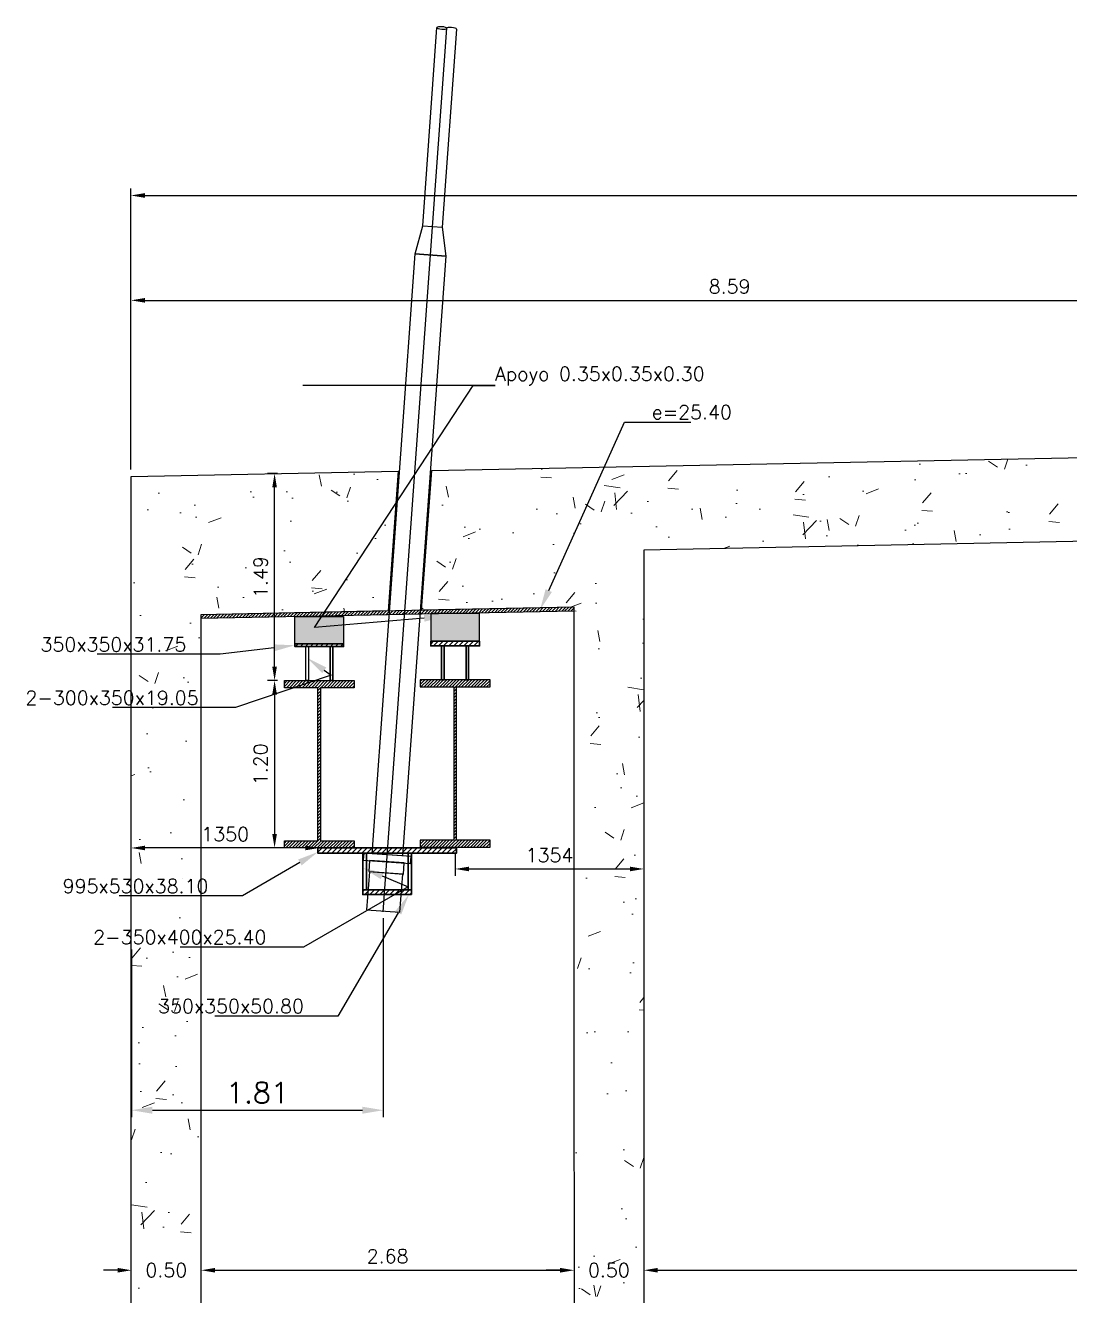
# Model space of a CAD drawing. Header units: metres. Extents: x 1080594 to 1081411, y 976871 to 977162.
# Drawn here: x 1080662.94 to 1080670.43, y 977121.25 to 977130.36 of the extents above; entities that cross this region are included whole.
import ezdxf
from ezdxf import colors
from ezdxf.entities.mleader import LeaderData, LeaderLine
from ezdxf.math import Vec2, Vec3

# ---------------------------------------------------------------- set-up
doc = ezdxf.new("R2010")
doc.units = ezdxf.units.M
doc.header["$LTSCALE"] = 25.4
doc.linetypes.add('DASHDOT', pattern=[1, 0.5, -0.25, 0, -0.25])
for name, color, linetype, lineweight in [('ANCLAJE', 150, 'Continuous', 25), ('COTA', 1, 'Continuous', 30), ('COTACIM', 20, 'Continuous', 5), ('PLATINA', 54, 'Continuous', 30), ('SOLIDOREFCONT', 254, 'Continuous', 5)]:
    doc.layers.add(name, color=color, linetype=linetype, lineweight=lineweight)
for name, color, linetype in [('CONTRAPESO', 3, 'Continuous'), ('DIMCONTRAPESO', 1, 'Continuous'), ('EJECABLES', 203, 'DASHDOT'), ('NEOPRENO', 24, 'Continuous'), ('PERFIL MET', 37, 'Continuous')]:
    doc.layers.add(name, color=color, linetype=linetype)
doc.styles.add('romans', font='romans.shx')
doc.dimstyles.new('Copy  50mm', dxfattribs={"dimtxt": 0.1, "dimasz": 0.1, "dimexe": 0.05, "dimexo": 0.05, "dimgap": 0.05, "dimtad": 1, "dimdec": 0, "dimlfac": 1000, "dimzin": 0, "dimdsep": 46, "dimtxsty": 'romans', "dimcen": 0.002, "dimclrd": 1, "dimclre": 1, "dimclrt": 3, "dimazin": 0, "dimtfac": 1, "dimtdec": 0, "dimtix": 1, "dimtofl": 0, "dimtmove": 1, "dimatfit": 3, "dimfxl": 1, "dimtolj": 1, "dimtzin": 0, "dimarcsym": 1})
doc.dimstyles.new('Copy 75', dxfattribs={"dimtxt": 0.15, "dimasz": 0.15, "dimexe": 0.05, "dimexo": 0.05, "dimgap": 0.05, "dimtad": 1, "dimzin": 0, "dimdsep": 46, "dimtxsty": 'romans', "dimcen": 0.002, "dimclrd": 1, "dimclre": 1, "dimclrt": 3, "dimadec": 4, "dimazin": 0, "dimtfac": 1, "dimtofl": 0, "dimtmove": 1, "dimatfit": 3, "dimfxl": 1, "dimtolj": 1, "dimtzin": 0, "dimarcsym": 1})
doc.dimstyles.new('Copy of 50', dxfattribs={"dimscale": 0, "dimtxt": 0.1, "dimasz": 0.1, "dimexe": 0.05, "dimexo": 0.05, "dimgap": 0.05, "dimtad": 1, "dimzin": 0, "dimdsep": 46, "dimtxsty": 'romans', "dimcen": 0.5, "dimclrd": 1, "dimclre": 1, "dimclrt": 3, "dimadec": 0, "dimazin": 0, "dimtfac": 1, "dimtofl": 0, "dimtmove": 2, "dimatfit": 3, "dimfxl": 1, "dimtolj": 1, "dimtzin": 0, "dimarcsym": 0})

# ---------------------------------------------------------------- blocks, each defined once
blk = doc.blocks.new('*D1010')
at = {"layer": 'Defpoints', "color": 0, "transparency": 16777216}
for p in [(1080666.872866019, 977121.9032695722), (1080664.197853841, 977121.4333421061), (1080666.872866019, 977121.4333421061)]:
    blk.add_point(p, dxfattribs=at)
at = {"layer": 'DIMCONTRAPESO', "color": 1, "lineweight": -2, "transparency": 16777216}
for p, q in [((1080666.872866019, 977121.8532695721), (1080666.872866019, 977121.383342106)), ((1080664.297853841, 977121.4333421061), (1080666.772866019, 977121.4333421061))]:
    blk.add_line(p, q, dxfattribs=at)
at = {"layer": 'DIMCONTRAPESO', "color": 1, "transparency": 16777216}
for points in [[(1080664.297853841, 977121.4500087728), (1080664.297853841, 977121.4166754393), (1080664.197853841, 977121.4333421061)], [(1080666.772866019, 977121.4500087728), (1080666.772866019, 977121.4166754393), (1080666.872866019, 977121.4333421061)]]:
    blk.add_solid(points, dxfattribs=at)
at = {"layer": 'DIMCONTRAPESO', "color": 3, "transparency": 16777216, "insert": (1080665.53535993, 977121.533342106), "char_height": 0.1, "attachment_point": 5, "style": 'romans'}
blk.add_mtext('\\A1;2.68', dxfattribs=at)
blk = doc.blocks.new('*D1011')
at = {"layer": 'Defpoints', "color": 0, "transparency": 16777216}
for p in [(1080663.697853841, 977121.4333421217), (1080663.697853841, 977121.4333421217), (1080664.197853841, 977121.4333421061)]:
    blk.add_point(p, dxfattribs=at)
at = {"layer": 'DIMCONTRAPESO', "color": 1, "lineweight": -2, "transparency": 16777216}
for p, q in [((1080663.597853841, 977121.4333421217), (1080663.497853841, 977121.4333421217)), ((1080664.297853841, 977121.4333421217), (1080664.397853841, 977121.4333421217))]:
    blk.add_line(p, q, dxfattribs=at)
at = {"layer": 'DIMCONTRAPESO', "color": 1, "transparency": 16777216}
for points in [[(1080663.597853841, 977121.4500087884), (1080663.597853841, 977121.4166754549), (1080663.697853841, 977121.4333421217)], [(1080664.297853841, 977121.4500087884), (1080664.297853841, 977121.4166754549), (1080664.197853841, 977121.4333421217)]]:
    blk.add_solid(points, dxfattribs=at)
at = {"layer": 'DIMCONTRAPESO', "color": 3, "transparency": 16777216, "insert": (1080663.947853841, 977121.4333421217), "char_height": 0.1, "attachment_point": 5, "style": 'romans'}
blk.add_mtext('\\A1;0.50', dxfattribs=at)
blk = doc.blocks.new('*D1012')
at = {"layer": 'Defpoints', "color": 0, "transparency": 16777216}
for p in [(1080667.372866019, 977121.703151979), (1080666.872866019, 977121.4333421061), (1080667.372866019, 977121.4333291021)]:
    blk.add_point(p, dxfattribs=at)
at = {"layer": 'DIMCONTRAPESO', "color": 1, "lineweight": -2, "transparency": 16777216}
for p, q in [((1080667.372866019, 977121.653151979), (1080667.372866019, 977121.3833291021)), ((1080666.772866019, 977121.4333291021), (1080666.672866019, 977121.4333291021)), ((1080667.472866019, 977121.4333291021), (1080667.572866019, 977121.4333291021)), ((1080666.872866019, 977121.383342106), (1080666.872866019, 977121.3833291021))]:
    blk.add_line(p, q, dxfattribs=at)
at = {"layer": 'DIMCONTRAPESO', "color": 1, "transparency": 16777216}
for points in [[(1080666.772866019, 977121.4499957688), (1080666.772866019, 977121.4166624354), (1080666.872866019, 977121.4333291021)], [(1080667.472866019, 977121.4499957688), (1080667.472866019, 977121.4166624354), (1080667.372866019, 977121.4333291021)]]:
    blk.add_solid(points, dxfattribs=at)
at = {"layer": 'DIMCONTRAPESO', "color": 3, "transparency": 16777216, "insert": (1080667.122866019, 977121.4333291021), "char_height": 0.1, "attachment_point": 5, "style": 'romans'}
blk.add_mtext('\\A1;0.50', dxfattribs=at)
blk = doc.blocks.new('*D1013')
at = {"layer": 'Defpoints', "color": 0, "transparency": 16777216}
for p in [(1080667.372866019, 977121.433342106), (1080677.197853839, 977121.4333551098), (1080677.197853839, 977121.4333421057)]:
    blk.add_point(p, dxfattribs=at)
at = {"layer": 'DIMCONTRAPESO', "color": 1, "lineweight": -2, "transparency": 16777216}
for p, q in [((1080667.472866019, 977121.4333421057), (1080677.097853839, 977121.4333421057)), ((1080677.197853839, 977121.3833551097), (1080677.197853839, 977121.3833421057))]:
    blk.add_line(p, q, dxfattribs=at)
at = {"layer": 'DIMCONTRAPESO', "color": 1, "transparency": 16777216}
for points in [[(1080667.472866019, 977121.4500087724), (1080667.472866019, 977121.416675439), (1080667.372866019, 977121.4333421057)], [(1080677.097853839, 977121.4500087724), (1080677.097853839, 977121.416675439), (1080677.197853839, 977121.4333421057)]]:
    blk.add_solid(points, dxfattribs=at)
at = {"layer": 'DIMCONTRAPESO', "color": 3, "transparency": 16777216, "insert": (1080672.285359929, 977121.5333421057), "char_height": 0.1, "attachment_point": 5, "style": 'romans'}
blk.add_mtext('\\A1;9.82', dxfattribs=at)
blk = doc.blocks.new('T')
at = {"layer": 'ANCLAJE'}
for p, q in [((1080682.652636061, 977129.3612785203), (1080682.652636061, 977127.9371516358)), ((1080682.792627363, 977127.9371516358), (1080682.792627363, 977129.3612785203))]:
    blk.add_line(p, q, dxfattribs=at)
for points in [[(1080682.612636062, 977127.7317864553), (1080682.832636062, 977127.7317864553), (1080682.792636062, 977127.9371398049), (1080682.652636061, 977127.9371516358)], [(1080682.612636063, 977123.4187468407), (1080682.832636063, 977123.4187468406), (1080682.832636062, 977127.7317864553), (1080682.612636062, 977127.7317864553)], [(1080682.552113015, 977123.4187468406), (1080682.892113019, 977123.4187534283), (1080682.892113019, 977123.3687534283), (1080682.552113015, 977123.3687468406)], [(1080682.597113017, 977123.3687468405), (1080682.847113013, 977123.3687468406), (1080682.847113013, 977123.2887440774), (1080682.597113017, 977123.2887440774)], [(1080682.602472921, 977123.2887440776), (1080682.842472921, 977123.2887440776), (1080682.842472921, 977123.0137440774), (1080682.602472921, 977123.0137440774)]]:
    blk.add_lwpolyline(points, close=True, dxfattribs=at)
at = {"layer": 'ANCLAJE', "extrusion": (0, 0, -1)}
blk.add_ellipse((1080682.687629506, 977129.3612785203), major_axis=(-0.03499130089767277, 0), ratio=0.2498279888206978, start_param=1.331707858069039e-08, end_param=3.141592640272715, dxfattribs=at)
at = {"layer": 'ANCLAJE'}
blk.add_ellipse((1080682.757642618, 977129.3612785203), major_axis=(0.03499130089767277, 0), ratio=0.2498279888206978, dxfattribs=at)
at = {"layer": 'EJECABLES'}
blk.add_line((1080682.722472921, 977123.0096768405), (1080682.722472921, 977129.3612785205), dxfattribs=at)
blk = doc.blocks.new('*D1018')
at = {"layer": 'Defpoints', "color": 0, "transparency": 16777216}
for p in [(1080665.504243852, 977124.0089227201), (1080663.697853841, 977123.7846769574), (1080665.504243852, 977122.5810211294)]:
    blk.add_point(p, dxfattribs=at)
at = {"layer": 'DIMCONTRAPESO', "color": 1, "lineweight": -2, "transparency": 16777216}
for p, q in [((1080665.504243852, 977123.95892272), (1080665.504243852, 977122.5310211293)), ((1080663.697853841, 977123.7346769574), (1080663.697853841, 977122.5310211293)), ((1080663.847853841, 977122.5810211294), (1080665.354243852, 977122.5810211294))]:
    blk.add_line(p, q, dxfattribs=at)
at = {"layer": 'DIMCONTRAPESO', "color": 1, "transparency": 16777216}
for points in [[(1080663.847853841, 977122.6060211294), (1080663.847853841, 977122.5560211294), (1080663.697853841, 977122.5810211294)], [(1080665.354243852, 977122.6060211294), (1080665.354243852, 977122.5560211294), (1080665.504243852, 977122.5810211294)]]:
    blk.add_solid(points, dxfattribs=at)
at = {"layer": 'DIMCONTRAPESO', "color": 3, "transparency": 16777216, "insert": (1080664.601048847, 977122.7060211294), "char_height": 0.15, "attachment_point": 5, "style": 'romans'}
blk.add_mtext('\\A1;1.81', dxfattribs=at)
blk = doc.blocks.new('*D1020')
at = {"layer": 'Defpoints', "color": 0, "transparency": 16777216}
for p in [(1080680.873997313, 977129.1412648403), (1080680.873997313, 977127.4683873439), (1080663.693906547, 977127.1249255288)]:
    blk.add_point(p, dxfattribs=at)
at = {"layer": 'DIMCONTRAPESO', "color": 1, "lineweight": -2, "transparency": 16777216}
for p, q in [((1080663.693906547, 977127.1749255288), (1080663.693906547, 977129.1912648403)), ((1080680.873997313, 977127.518387344), (1080680.873997313, 977129.1912648403)), ((1080663.793906547, 977129.1412648403), (1080680.773997313, 977129.1412648403))]:
    blk.add_line(p, q, dxfattribs=at)
at = {"layer": 'DIMCONTRAPESO', "color": 1, "transparency": 16777216}
for points in [[(1080663.793906547, 977129.157931507), (1080663.793906547, 977129.1245981735), (1080663.693906547, 977129.1412648403)], [(1080680.773997313, 977129.157931507), (1080680.773997313, 977129.1245981735), (1080680.873997313, 977129.1412648403)]]:
    blk.add_solid(points, dxfattribs=at)
at = {"layer": 'DIMCONTRAPESO', "color": 3, "transparency": 16777216, "insert": (1080672.28395193, 977129.2412648402), "char_height": 0.1, "attachment_point": 5, "style": 'romans'}
blk.add_mtext('\\A1;17.18', dxfattribs=at)
blk = doc.blocks.new('*D1021')
at = {"layer": 'Defpoints', "color": 0, "transparency": 16777216}
for p in [(1080672.283906547, 977128.3892293394), (1080672.283906547, 977128.3892293394), (1080663.693906547, 977127.1249255288)]:
    blk.add_point(p, dxfattribs=at)
at = {"layer": 'DIMCONTRAPESO', "color": 1, "lineweight": -2, "transparency": 16777216}
for p, q in [((1080663.693906547, 977127.1749255288), (1080663.693906547, 977128.4392293395)), ((1080663.793906547, 977128.3892293394), (1080672.183906547, 977128.3892293394))]:
    blk.add_line(p, q, dxfattribs=at)
at = {"layer": 'DIMCONTRAPESO', "color": 1, "transparency": 16777216}
for points in [[(1080663.793906547, 977128.4058960062), (1080663.793906547, 977128.3725626727), (1080663.693906547, 977128.3892293394)], [(1080672.183906547, 977128.4058960062), (1080672.183906547, 977128.3725626727), (1080672.283906547, 977128.3892293394)]]:
    blk.add_solid(points, dxfattribs=at)
at = {"layer": 'DIMCONTRAPESO', "color": 3, "transparency": 16777216, "insert": (1080667.988906547, 977128.4892293394), "char_height": 0.1, "attachment_point": 5, "style": 'romans'}
blk.add_mtext('\\A1;8.59', dxfattribs=at)
blk = doc.blocks.new('*D1023')
at = {"layer": 'Defpoints', "color": 0, "transparency": 16777216}
for p in [(1080664.794972535, 977125.6617730885), (1080664.724492792, 977124.4616694566), (1080664.794972535, 977124.4616694566)]:
    blk.add_point(p, dxfattribs=at)
at = {"layer": 'DIMCONTRAPESO', "color": 1, "lineweight": -2, "transparency": 16777216}
for p, q in [((1080664.744972535, 977125.6617730885), (1080664.674492792, 977125.6617730885)), ((1080664.724492792, 977125.5617730885), (1080664.724492792, 977124.5616694565)), ((1080664.744972535, 977124.4616694566), (1080664.674492792, 977124.4616694566))]:
    blk.add_line(p, q, dxfattribs=at)
at = {"layer": 'DIMCONTRAPESO', "color": 1, "transparency": 16777216}
for points in [[(1080664.707826126, 977125.5617730885), (1080664.741159459, 977125.5617730885), (1080664.724492792, 977125.6617730885)], [(1080664.707826126, 977124.5616694565), (1080664.741159459, 977124.5616694565), (1080664.724492792, 977124.4616694566)]]:
    blk.add_solid(points, dxfattribs=at)
at = {"layer": 'DIMCONTRAPESO', "color": 3, "transparency": 16777216, "insert": (1080664.624492792, 977125.061721272), "char_height": 0.1, "attachment_point": 5, "rotation": 90, "style": 'romans'}
blk.add_mtext('\\A1;1.20', dxfattribs=at)
blk = doc.blocks.new('*D1024')
at = {"layer": 'Defpoints', "color": 0, "transparency": 16777216}
for p in [(1080664.724492792, 977127.1480384653), (1080664.794972535, 977127.1480384653), (1080664.794972535, 977125.6617730885)]:
    blk.add_point(p, dxfattribs=at)
at = {"layer": 'DIMCONTRAPESO', "color": 1, "lineweight": -2, "transparency": 16777216}
for p, q in [((1080664.744972535, 977127.1480384653), (1080664.674492792, 977127.1480384653)), ((1080664.724492792, 977125.7617730885), (1080664.724492792, 977127.0480384653)), ((1080664.744972535, 977125.6617730885), (1080664.674492792, 977125.6617730885))]:
    blk.add_line(p, q, dxfattribs=at)
at = {"layer": 'DIMCONTRAPESO', "color": 1, "transparency": 16777216}
for points in [[(1080664.707826126, 977127.0480384653), (1080664.741159459, 977127.0480384653), (1080664.724492792, 977127.1480384653)], [(1080664.707826126, 977125.7617730885), (1080664.741159459, 977125.7617730885), (1080664.724492792, 977125.6617730885)]]:
    blk.add_solid(points, dxfattribs=at)
at = {"layer": 'DIMCONTRAPESO', "color": 3, "transparency": 16777216, "insert": (1080664.624492792, 977126.4049057764), "char_height": 0.1, "attachment_point": 5, "rotation": 90, "style": 'romans'}
blk.add_mtext('\\A1;1.49', dxfattribs=at)
blk = doc.blocks.new('*D1134')
at = {"layer": 'COTA', "color": 1, "lineweight": -2, "transparency": 16777216}
blk.add_line((1080664.944972534, 977124.4617730881), (1080663.795359929, 977124.4617730881), dxfattribs=at)
at = {"layer": 'COTA', "color": 1, "transparency": 16777216}
for points in [[(1080663.795359929, 977124.4784397548), (1080663.795359929, 977124.4451064214), (1080663.695359929, 977124.4617730881)], [(1080664.944972534, 977124.4784397548), (1080664.944972534, 977124.4451064214), (1080665.044972534, 977124.4617730881)]]:
    blk.add_solid(points, dxfattribs=at)
at = {"layer": 'Defpoints', "color": 0, "transparency": 16777216}
for p in [(1080663.695359929, 977124.4617730881), (1080663.695359929, 977124.4617730881), (1080665.044972534, 977124.4617730881)]:
    blk.add_point(p, dxfattribs=at)
at = {"layer": 'COTA', "color": 3, "transparency": 16777216, "insert": (1080664.370166232, 977124.5617730881), "char_height": 0.1, "attachment_point": 5, "style": 'romans'}
blk.add_mtext('\\A1;1350', dxfattribs=at)
blk = doc.blocks.new('*D1135')
at = {"layer": 'COTA', "color": 1, "lineweight": -2, "transparency": 16777216}
for p, q in [((1080666.019984711, 977124.4171425812), (1080666.019984711, 977124.261089214)), ((1080667.374075, 977124.417259544), (1080667.374075, 977124.261089214)), ((1080666.119984712, 977124.311089214), (1080667.274075, 977124.311089214))]:
    blk.add_line(p, q, dxfattribs=at)
at = {"layer": 'COTA', "color": 1, "transparency": 16777216}
for points in [[(1080666.119984712, 977124.3277558808), (1080666.119984712, 977124.2944225473), (1080666.019984711, 977124.311089214)], [(1080667.274075, 977124.3277558808), (1080667.274075, 977124.2944225473), (1080667.374075, 977124.311089214)]]:
    blk.add_solid(points, dxfattribs=at)
at = {"layer": 'Defpoints', "color": 0, "transparency": 16777216}
for p in [(1080666.019984711, 977124.4671425812), (1080667.374075, 977124.4672595441), (1080667.374075, 977124.311089214)]:
    blk.add_point(p, dxfattribs=at)
at = {"layer": 'COTA', "color": 3, "transparency": 16777216, "insert": (1080666.697029856, 977124.411089214), "char_height": 0.1, "attachment_point": 5, "style": 'romans'}
blk.add_mtext('\\A1;1354', dxfattribs=at)

msp = doc.modelspace()

# ---------------------------------------------------------------- hatches: boundary and pattern name
at = {"layer": 'NEOPRENO', "transparency": 33554495}
h = msp.add_hatch(color=256, dxfattribs=at)
h.dxf.hatch_style = 1
h.paths.add_polyline_path([(1080664.869972536, 977126.1224792595), (1080665.219972536, 977126.1224792595), (1080665.219972536, 977125.9248394731), (1080664.869972536, 977125.9248394731)])
h = msp.add_hatch(color=256, dxfattribs=at)
h.dxf.hatch_style = 1
h.paths.add_polyline_path([(1080666.194861118, 977126.1423459417), (1080665.844861118, 977126.1423459417), (1080665.844861118, 977125.9445867388), (1080666.194861118, 977125.9445867388)])
at = {"layer": 'PERFIL MET'}
h = msp.add_hatch(dxfattribs=at)
h.set_pattern_fill('ANSI31', color=256, scale=0.005)
h.set_pattern_definition([(45, (0.01079953857697546, 0.5505895212991163), (-0.01122532015133644, 0.01122532015133644), [])])
h.paths.add_polyline_path([(1080666.87414499, 977126.1883303176), (1080664.195163974, 977126.1347506972), (1080664.195163974, 977126.1093519988), (1080666.87414499, 977126.1629316192)])
h = msp.add_hatch(dxfattribs=at)
h.set_pattern_fill('ANSI31', color=256, scale=0.005)
h.set_pattern_definition([(45, (-3.310535919386894, -0.178065528976731), (-0.01122532015133644, 0.01122532015133644), [])])
h.paths.add_polyline_path([(1080665.054497534, 977125.6109730881), (1080665.054497534, 977124.512573088), (1080665.294972534, 977124.512573088), (1080665.294972534, 977124.4617730881), (1080664.794972534, 977124.4617730881), (1080664.794972534, 977124.512573088), (1080665.035447534, 977124.512573088), (1080665.035447534, 977125.6109730881), (1080664.794972534, 977125.6109730881), (1080664.794972534, 977125.661773088), (1080665.294972534, 977125.661773088), (1080665.294972534, 977125.6109730881)])
h = msp.add_hatch(dxfattribs=at)
h.set_pattern_fill('ANSI31', color=256, scale=0.005)
h.set_pattern_definition([(45, (-3.310535919386894, -0.1726960358209908), (-0.01122532015133644, 0.01122532015133644), [])])
h.paths.add_polyline_path([(1080666.010459712, 977125.6163425812), (1080666.010459712, 977124.5179425812), (1080665.769984711, 977124.5179425812), (1080665.769984711, 977124.4671425812), (1080666.269984711, 977124.4671425812), (1080666.269984711, 977124.5179425812), (1080666.029509712, 977124.5179425812), (1080666.029509712, 977125.6163425812), (1080666.269984711, 977125.6163425812), (1080666.269984711, 977125.6671425812), (1080665.769984711, 977125.6671425812), (1080665.769984711, 977125.6163425812)])
at = {"layer": 'PLATINA'}
h = msp.add_hatch(dxfattribs=at)
h.set_pattern_fill('ANSI31', color=256, scale=0.008)
h.set_pattern_definition([(45, (0.1702720583416522, 0.5372961153043434), (-0.0179605122421383, 0.01796051224213831), [])])
h.paths.add_polyline_path([(1080664.869972534, 977125.924839473), (1080665.219972534, 977125.924839473), (1080665.219972536, 977125.9057894731), (1080664.869972535, 977125.9057894731)])
h = msp.add_hatch(dxfattribs=at)
h.set_pattern_fill('ANSI31', color=256, scale=0.008)
h.set_pattern_definition([(45, (0.1701484653167427, 0.5570433810353279), (-0.0179605122421383, 0.01796051224213831), [])])
h.paths.add_polyline_path([(1080666.19486112, 977125.9445867387), (1080665.84486112, 977125.9445867387), (1080665.844861119, 977125.9110395535), (1080666.194861119, 977125.9110395535)])
at = {"layer": 'PLATINA', "transparency": 33554531}
h = msp.add_hatch(dxfattribs=at)
h.set_pattern_fill('ANGLE', color=252)
h.set_pattern_definition([(0, (-0.8086270664352924, 0.5145024687517434), (0, 6.985), [5.08, -1.905]), (90, (-0.8086270664352924, 0.5145024687517434), (-6.985, 4.277078946022131e-16), [5.08, -1.905])])
h.paths.add_polyline_path([(1080664.94544842, 977125.882876409), (1080664.96449842, 977125.882876409), (1080664.96449842, 977125.6389794406), (1080664.94544842, 977125.6389794406)])
h = msp.add_hatch(dxfattribs=at)
h.set_pattern_fill('ANGLE', color=252)
h.set_pattern_definition([(0, (0.08979794359765947, 0.5143830513115972), (0, 6.985), [5.08, -1.905]), (90, (0.08979794359765947, 0.5143830513115972), (-6.985, 4.277078946022131e-16), [5.08, -1.905])])
h.paths.add_polyline_path([(1080664.94544842, 977125.882876409), (1080664.96449842, 977125.882876409), (1080664.96449842, 977125.6389794406), (1080664.94544842, 977125.6389794406)])
h = msp.add_hatch(dxfattribs=at)
h.set_pattern_fill('ANGLE', color=252)
h.set_pattern_definition([(0, (-0.6526770684868097, 0.5145024725934491), (0, 6.985), [5.08, -1.905]), (90, (-0.6526770684868097, 0.5145024725934491), (-6.985, 4.277078946022131e-16), [5.08, -1.905])])
h.paths.add_polyline_path([(1080665.12044842, 977125.8828764128), (1080665.13949842, 977125.8828764128), (1080665.13949842, 977125.6389794444), (1080665.12044842, 977125.6389794444)])
h = msp.add_hatch(dxfattribs=at)
h.set_pattern_fill('ANGLE', color=252)
h.set_pattern_definition([(0, (0.2457479415461421, 0.5143830551533028), (0, 6.985), [5.08, -1.905]), (90, (0.2457479415461421, 0.5143830551533028), (-6.985, 4.277078946022131e-16), [5.08, -1.905])])
h.paths.add_polyline_path([(1080665.12044842, 977125.8828764128), (1080665.13949842, 977125.8828764128), (1080665.13949842, 977125.6389794444), (1080665.12044842, 977125.6389794444)])
h = msp.add_hatch(dxfattribs=at)
h.set_pattern_fill('ANGLE', color=252)
h.set_pattern_definition([(0, (-1.783639241941273, 0.4998858668841422), (0, 6.985), [5.08, -1.905]), (90, (-1.783639241941273, 0.4998858668841422), (-6.985, 4.277078946022131e-16), [5.08, -1.905])])
h.paths.add_polyline_path([(1080665.920460596, 977125.8682598071), (1080665.939510596, 977125.8682598071), (1080665.939510596, 977125.6243628387), (1080665.920460596, 977125.6243628387)])
h = msp.add_hatch(dxfattribs=at)
h.set_pattern_fill('ANGLE', color=252)
h.set_pattern_definition([(0, (-0.8852142319083214, 0.499766449443996), (0, 6.985), [5.08, -1.905]), (90, (-0.8852142319083214, 0.499766449443996), (-6.985, 4.277078946022131e-16), [5.08, -1.905])])
h.paths.add_polyline_path([(1080665.920460596, 977125.8682598071), (1080665.939510596, 977125.8682598071), (1080665.939510596, 977125.6243628387), (1080665.920460596, 977125.6243628387)])
h = msp.add_hatch(dxfattribs=at)
h.set_pattern_fill('ANGLE', color=252)
h.set_pattern_definition([(0, (-1.627689243992791, 0.4998858707258478), (0, 6.985), [5.08, -1.905]), (90, (-1.627689243992791, 0.4998858707258478), (-6.985, 4.277078946022131e-16), [5.08, -1.905])])
h.paths.add_polyline_path([(1080666.095460595, 977125.868259811), (1080666.114510595, 977125.868259811), (1080666.114510595, 977125.6243628425), (1080666.095460595, 977125.6243628425)])
h = msp.add_hatch(dxfattribs=at)
h.set_pattern_fill('ANGLE', color=252)
h.set_pattern_definition([(0, (-0.7292642339598387, 0.4997664532857016), (0, 6.985), [5.08, -1.905]), (90, (-0.7292642339598387, 0.4997664532857016), (-6.985, 4.277078946022131e-16), [5.08, -1.905])])
h.paths.add_polyline_path([(1080666.095460595, 977125.868259811), (1080666.114510595, 977125.868259811), (1080666.114510595, 977125.6243628425), (1080666.095460595, 977125.6243628425)])
at = {"layer": 'PLATINA'}
h = msp.add_hatch(dxfattribs=at)
h.set_pattern_fill('ANSI31', color=256, scale=0.008)
h.set_pattern_definition([(45, (0.008765641832724214, 0.5374155315803364), (-0.0179605122421383, 0.01796051224213831), [])])
h.paths.add_polyline_path([(1080666.02940598, 977124.4617730881), (1080665.035447534, 977124.4617730881), (1080665.035447534, 977124.4236730881), (1080666.02940598, 977124.4236730881)])
at = {"layer": 'PLATINA', "transparency": 33554531}
h = msp.add_hatch(dxfattribs=at)
h.set_pattern_fill('ANGLE', color=252)
h.set_pattern_definition([(0, (-0.001411191653460264, 0.4759010002017021), (0, 6.985), [5.08, -1.905]), (90, (-0.001411191653460264, 0.4759010002017021), (-6.985, 4.277078946022131e-16), [5.08, -1.905])])
h.paths.add_polyline_path([(1080665.704979507, 977124.4007533703), (1080665.679579508, 977124.4007533703), (1080665.679579508, 977124.138044118), (1080665.704979507, 977124.138044118)])
h.paths.add_polyline_path([(1080665.380379507, 977124.4007533703), (1080665.354979507, 977124.4007533703), (1080665.354979507, 977124.138044118), (1080665.380379731, 977124.138044118)])
at = {"layer": 'PLATINA'}
h = msp.add_hatch(dxfattribs=at)
h.set_pattern_fill('ANSI31', color=256, scale=0.008)
h.set_pattern_definition([(45, (0.00108792376704514, 0.498820717795752), (-0.0179605122421383, 0.01796051224213831), [])])
h.paths.add_polyline_path([(1080665.707478623, 977124.1269265612), (1080665.357478623, 977124.1269265612), (1080665.357478623, 977124.1609638355), (1080665.707478623, 977124.1609638355)])
at = {"layer": 'SOLIDOREFCONT', "true_color": 0x5b5b5b, "transparency": 33554546}
h = msp.add_hatch(dxfattribs=at)
h.set_pattern_fill('AR-CONC', color=251, scale=0.005)
h.set_pattern_definition([(49.99999999999999, (-190.717493385775, 52.33461482450366), (0.91092334498002, -0.07969542769451543), [0.09525, -1.04775]), (355, (-190.717493385775, 52.33461482450366), (-0.1762171071248467, 0.9552842261951757), [0.0762, -0.83820292085]), (100.4514447, (-190.6415833507199, 52.32797355705407), (0.7347062354517664, 0.8755887595609755), [0.08095004399999998, -0.8904512229999998]), (46.18420000000002, (-190.717493385775, 52.58861482446082), (1.35539520446065, -0.2102116396636357), [0.1428749999999998, -1.571624999999998]), (96.63555760999992, (-190.6045438856818, 52.57109732448589), (1.187020670257515, 1.237130622988608), [0.1214251157, -1.3356780408]), (351.1841511700001, (-190.717493385775, 52.58861482446082), (1.187020670324885, 1.237130622927663), [0.11429983535, -1.2572986596]), (21, (-190.59049338568, 52.52511482452974), (0.7580719563456624, -0.5113259909354381), [0.09525, -1.04775]), (326.0000000000001, (-190.59049338568, 52.52511482452974), (0.3090101417382354, 0.9209398306115963), [0.0762, -0.8382]), (71.45144499999999, (-190.5273207228165, 52.48250432498753), (1.067082096393581, 0.4096138444295262), [0.08095004400000001, -0.8904496879999999]), (37.50000000000001, (-190.717493385775, 52.33461482450366), (0.01544301625295908, 0.4227751943657655), [0, -0.82804, 0, -0.8509000000000001, 0, -0.8413750000000001]), (7.499999999999999, (-190.717493385775, 52.33461482450366), (0.3340983125515287, 0.5009028740905975), [0, -0.48514, 0, -0.80899, 0, -0.320675]), (327.5, (-191.0007033857983, 52.33461482450366), (0.677952975834357, -0.02864371996336722), [0, -0.3175, 0, -0.9906, 0, -1.31445]), (317.5, (-191.1277033856604, 52.33461482450366), (0.7406459069300902, 0.1271324551666652), [0, -0.41275, 0, -0.65786, 0, -0.93345])])
h.paths.add_polyline_path([(1080665.610736013, 977127.163262118), (1080663.695359929, 977127.1249545964), (1080663.695359929, 977115.0949545965), (1080680.875359929, 977115.0949545966), (1080680.868490677, 977127.4684172112), (1080678.94951579, 977127.4300377135), (1080679.021328469, 977126.4312739872), (1080680.368747149, 977126.4582223607), (1080680.375307354, 977118.0949545965), (1080677.695359929, 977118.0949545966), (1080677.689766166, 977126.4046427411), (1080678.78105441, 977126.426468506), (1080678.709241731, 977127.4252322323), (1080665.851702111, 977127.16808144), (1080665.779682597, 977126.1664410697), (1080666.87414499, 977126.1883303176), (1080666.875307354, 977118.0949545965), (1080664.195359929, 977118.0949545966), (1080664.195164007, 977126.1347506979), (1080665.538716499, 977126.1616217478)])
h.paths.add_polyline_path([(1080667.373890917, 977126.5984052281), (1080677.19524545, 977126.7948323188), (1080677.195276402, 977118.0949545965), (1080676.483998773, 977118.0949545965), (1080676.483998773, 977116.0935430151), (1080668.086721085, 977116.0935430151), (1080668.086721085, 977118.0949545965), (1080667.374625423, 977118.0949545965)], flags=16)

# ---------------------------------------------------------------- linework, layer by layer
at = {"layer": 'CONTRAPESO'}
msp.add_lwpolyline([(1080665.779682597, 977126.1664410697), (1080665.851702111, 977127.16808144), (1080678.709241731, 977127.4252322323), (1080678.78105441, 977126.426468506), (1080677.689766166, 977126.4046427411), (1080677.695359929, 977118.0949545966), (1080680.375307354, 977118.0949545965), (1080680.375307354, 977118.0949545965), (1080680.368747149, 977126.4582223607), (1080679.021328469, 977126.4312739872), (1080678.94951579, 977127.4300377135), (1080680.868490677, 977127.4684172112), (1080680.875359929, 977115.0949545966), (1080663.695359929, 977115.0949545965), (1080663.695359929, 977127.1249545964), (1080665.610736013, 977127.163262118), (1080665.538716499, 977126.1616217478), (1080664.195164007, 977126.1347506979), (1080664.195359929, 977118.0949545966), (1080666.875307354, 977118.0949545965), (1080666.875307354, 977118.0949545965), (1080666.87414499, 977126.1883303176)], close=True, dxfattribs=at)
msp.add_lwpolyline([(1080676.483998773, 977116.0949545965), (1080676.483998773, 977118.0949545965), (1080677.195276402, 977118.0949545965), (1080677.19524545, 977126.7948323188), (1080667.373890917, 977126.5984052281), (1080667.374625423, 977118.0949545965), (1080668.086721085, 977118.0949545965), (1080668.086721085, 977116.0949545965), (1080676.483998773, 977116.0949545965)], dxfattribs=at)
at = {"layer": 'DIMCONTRAPESO', "color": 2}
msp.add_lwpolyline([(1080664.947947535, 977125.9057894693), (1080664.966997535, 977125.9057894693), (1080664.966997535, 977125.6618925008), (1080664.947947535, 977125.6618925008)], close=True, dxfattribs=at)
at = {"layer": 'NEOPRENO'}
for points in [[(1080664.869972536, 977126.1224792595), (1080665.219972536, 977126.1224792595), (1080665.219972536, 977125.9248394731), (1080664.869972536, 977125.9248394731)], [(1080666.194861118, 977126.1423459417), (1080665.844861118, 977126.1423459417), (1080665.844861118, 977125.9445867388), (1080666.194861118, 977125.9445867388)]]:
    msp.add_lwpolyline(points, close=True, dxfattribs=at)
at = {"layer": 'PERFIL MET'}
for points in [[(1080666.87414499, 977126.1883303176), (1080664.195163974, 977126.1347506972), (1080664.195163974, 977126.1093519988), (1080666.87414499, 977126.1629316192)], [(1080665.054497534, 977125.6109730881), (1080665.054497534, 977124.512573088), (1080665.294972534, 977124.512573088), (1080665.294972534, 977124.4617730881), (1080664.794972534, 977124.4617730881), (1080664.794972534, 977124.512573088), (1080665.035447534, 977124.512573088), (1080665.035447534, 977125.6109730881), (1080664.794972534, 977125.6109730881), (1080664.794972534, 977125.661773088), (1080665.294972534, 977125.661773088), (1080665.294972534, 977125.6109730881)], [(1080666.010459712, 977125.6163425812), (1080666.010459712, 977124.5179425812), (1080665.769984711, 977124.5179425812), (1080665.769984711, 977124.4671425812), (1080666.269984711, 977124.4671425812), (1080666.269984711, 977124.5179425812), (1080666.029509712, 977124.5179425812), (1080666.029509712, 977125.6163425812), (1080666.269984711, 977125.6163425812), (1080666.269984711, 977125.6671425812), (1080665.769984711, 977125.6671425812), (1080665.769984711, 977125.6163425812)]]:
    msp.add_lwpolyline(points, close=True, dxfattribs=at)
at = {"layer": 'PLATINA'}
for points in [[(1080664.869972534, 977125.924839473), (1080665.219972534, 977125.924839473), (1080665.219972536, 977125.9057894731), (1080664.869972535, 977125.9057894731)], [(1080666.19486112, 977125.9445867387), (1080665.84486112, 977125.9445867387), (1080665.844861119, 977125.9110395535), (1080666.194861119, 977125.9110395535)], [(1080666.02940598, 977124.4617730881), (1080665.035447534, 977124.4617730881), (1080665.035447534, 977124.4236730881), (1080666.02940598, 977124.4236730881)], [(1080665.707478623, 977124.1269265612), (1080665.357478623, 977124.1269265612), (1080665.357478623, 977124.1609638355), (1080665.707478623, 977124.1609638355)]]:
    msp.add_lwpolyline(points, close=True, dxfattribs=at)
at = {"layer": 'PLATINA', "color": 252, "transparency": 33554531}
for points in [[(1080665.122947535, 977125.9057894731), (1080665.141997535, 977125.9057894731), (1080665.141997535, 977125.6618925047), (1080665.122947535, 977125.6618925047)], [(1080665.922836119, 977125.9110395496), (1080665.941886119, 977125.9110395496), (1080665.941886119, 977125.6671425812), (1080665.922836119, 977125.6671425812)], [(1080666.097836118, 977125.9110395535), (1080666.116886118, 977125.9110395535), (1080666.116886118, 977125.667142585), (1080666.097836118, 977125.667142585)], [(1080665.382878623, 977124.4236730878), (1080665.357478623, 977124.4236730878), (1080665.357478623, 977124.1609638355), (1080665.382878847, 977124.1609638355)], [(1080665.707478623, 977124.4236730878), (1080665.682078623, 977124.4236730878), (1080665.682078623, 977124.1609638355), (1080665.707478623, 977124.1609638355)]]:
    msp.add_lwpolyline(points, close=True, dxfattribs=at)

# ---------------------------------------------------------------- block references
at = {"layer": 'DIMCONTRAPESO', "color": 2, "xscale": -1, "rotation": 355.8874209483137}
msp.add_blockref('T', (2088489.764721541, -74985.67672435753), dxfattribs=at)

# ---------------------------------------------------------------- dimensions: what is measured, and where the dimension line sits
at = {"layer": 'COTA', "color": 2}
for base, p1, p2, picture, middle in [((1080663.695359929, 977124.4617730881), (1080665.044972534, 977124.4617730881), (1080663.695359929, 977124.4617730881), '*D1134', (1080664.370166232, 977124.5617730881)), ((1080667.374075, 977124.311089214), (1080666.019984711, 977124.4671425812), (1080667.374075, 977124.4672595441), '*D1135', (1080666.697029856, 977124.411089214))]:
    dim = msp.add_linear_dim(base=base, p1=p1, p2=p2, dimstyle='Copy  50mm', dxfattribs=at)
    dim.commit()
    dim.dimension.update_dxf_attribs({"geometry": picture, "text_midpoint": middle})
at = {"layer": 'DIMCONTRAPESO', "color": 2}
for base, p1, p2, picture, middle in [((1080680.873997313, 977129.1412648403), (1080663.693906547, 977127.1249255288), (1080680.873997313, 977127.4683873439), '*D1020', (1080672.28395193, 977129.2412648402)), ((1080672.283906547, 977128.3892293394), (1080663.693906547, 977127.1249255288), (1080672.283906547, 977128.3892293394), '*D1021', (1080667.988906547, 977128.4892293394)), ((1080666.872866019, 977121.4333421061), (1080664.197853841, 977121.4333421061), (1080666.872866019, 977121.9032695722), '*D1010', (1080665.53535993, 977121.533342106)), ((1080677.197853839, 977121.4333421057), (1080667.372866019, 977121.433342106), (1080677.197853839, 977121.4333551098), '*D1013', (1080672.285359929, 977121.5333421057))]:
    dim = msp.add_linear_dim(base=base, p1=p1, p2=p2, dimstyle='Copy of 50', override={"dimscale": 1}, dxfattribs=at)
    dim.commit()
    dim.dimension.update_dxf_attribs({"geometry": picture, "text_midpoint": middle})
for base, p2, picture, middle in [((1080664.724492792, 977127.1480384653), (1080664.794972534, 977127.1480384648), '*D1024', (1080664.624492792, 977126.4049057764)), ((1080664.724492792, 977124.4616694566), (1080664.794972534, 977124.4616694561), '*D1023', (1080664.624492792, 977125.061721272))]:
    dim = msp.add_linear_dim(base=base, p1=(1080664.794972534, 977125.661773088), p2=p2, angle=90, dimstyle='Copy of 50', override={"dimscale": 1}, dxfattribs=at)
    dim.commit()
    dim.dimension.update_dxf_attribs({"geometry": picture, "text_midpoint": middle})
dim = msp.add_linear_dim(base=(1080665.504243852, 977122.5810211294), p1=(1080663.697853841, 977123.7846769574), p2=(1080665.504243852, 977124.0089227201), dimstyle='Copy 75', dxfattribs=at)
dim.commit()
dim.dimension.update_dxf_attribs({"geometry": '*D1018', "text_midpoint": (1080664.601048847, 977122.7060211294)})
for base, p1, p2, picture, middle in [((1080667.372866019, 977121.4333291021), (1080666.872866019, 977121.4333421061), (1080667.372866019, 977121.703151979), '*D1012', (1080667.122866019, 977121.4333291021)), ((1080663.697853841, 977121.4333421217), (1080664.197853841, 977121.4333421061), (1080663.697853841, 977121.4333421217), '*D1011', (1080663.947853841, 977121.4333421217))]:
    dim = msp.add_linear_dim(base=base, p1=p1, p2=p2, dimstyle='Copy of 50', override={"dimscale": 1}, dxfattribs=at)
    dim.commit()
    dim.dimension.update_dxf_attribs({"geometry": picture, "text_midpoint": middle, "dimtype": 160})

# ---------------------------------------------------------------- leaders
at = {"layer": 'COTACIM'}
ml = msp.add_multileader_mtext('Standard', dxfattribs=at)
ml.set_content('Apoyo 0.35x0.35x0.30', color=3, style='romans')
ml.set_leader_properties(color=256)
ml.build(insert=Vec2(0, 0))
ml.multileader.update_dxf_attribs({"text_left_attachment_type": 6, "text_right_attachment_type": 6, "dogleg_length": 0.1560199508385566, "arrow_head_size": 0.15})
ctx = ml.context
ctx.base_point, ctx.char_height, ctx.arrow_head_size, ctx.landing_gap_size, ctx.plane_origin = Vec3(1080666.306073101, 977127.7782445588), 0.1, 0.15, 0, Vec3(1080666.119796309, 977126.5305844656)
ctx.left_attachment, ctx.right_attachment = 6, 6
notes = []
notes.append((ctx, [(0, (1, 1, 0), (1080666.150053151, 977127.7782445588), (1, 0), 0.1560199508385566, [(1, [(1080665.947684725, 977126.1218178188), (1080665.010089211, 977126.0439251963)], 0, [])])]))
ctx.mtext.insert, ctx.mtext.width, ctx.mtext.flow_direction = Vec3(1080666.306073101, 977127.9115778921), 2.803924242267385, 5
ml = msp.add_multileader_mtext('Standard', dxfattribs=at)
ml.set_content('350x350x31.75', color=3, style='romans')
ml.set_leader_properties(color=256)
ml.build(insert=Vec2(0, 0))
ml.multileader.update_dxf_attribs({"text_left_attachment_type": 6, "text_right_attachment_type": 6, "dogleg_length": 0.1560199508385566, "arrow_head_size": 0.15})
ctx = ml.context
ctx.base_point, ctx.char_height, ctx.arrow_head_size, ctx.landing_gap_size, ctx.plane_origin = Vec3(1080663.045175414, 977125.8513092462), 0.1, 0.15, 0, Vec3(1080664.869972535, 977125.9153144731)
ctx.left_attachment, ctx.right_attachment = 6, 6
notes.append((ctx, [(0, (1, 1, 0), (1080664.334528698, 977125.8513092462), (-1, 0), 0.1560199508385566, [(0, [(1080664.869972535, 977125.9153144731)], 0, [])])]))
ctx.mtext.insert, ctx.mtext.width, ctx.mtext.flow_direction = Vec3(1080663.045175414, 977125.9713092461), 0.7203981468919665, 5
ml = msp.add_multileader_mtext('Standard', dxfattribs=at)
ml.set_content('2-300x350x19.05', color=3, style='romans')
ml.set_leader_properties(color=256)
ml.build(insert=Vec2(0, 0))
ml.multileader.update_dxf_attribs({"text_left_attachment_type": 6, "text_right_attachment_type": 6, "dogleg_length": 0.1560199508385566, "arrow_head_size": 0.15})
ctx = ml.context
ctx.base_point, ctx.char_height, ctx.arrow_head_size, ctx.landing_gap_size, ctx.plane_origin = Vec3(1080662.936781995, 977125.4681394051), 0.1, 0.15, 0, Vec3(1080664.853386662, 977125.8527581737)
ctx.left_attachment, ctx.right_attachment = 6, 6
notes.append((ctx, [(0, (1, 1, 0), (1080664.445182898, 977125.4681394051), (-1, 0), 0.1560199508385566, [(1, [(1080664.959226272, 977125.8236874748), (1080665.130336608, 977125.7010833378)], 0, [])])]))
ctx.mtext.insert, ctx.mtext.width, ctx.mtext.flow_direction = Vec3(1080662.936781995, 977125.5881394051), 0.7203981468919665, 5
ml = msp.add_multileader_mtext('Standard', dxfattribs=at)
ml.set_content('995x530x38.10', color=3, style='romans')
ml.set_leader_properties(color=256)
ml.build(insert=Vec2(0, 0))
ml.multileader.update_dxf_attribs({"text_left_attachment_type": 6, "text_right_attachment_type": 6, "dogleg_length": 0.1560199508385566, "arrow_head_size": 0.15})
ctx = ml.context
ctx.base_point, ctx.char_height, ctx.arrow_head_size, ctx.landing_gap_size, ctx.plane_origin = Vec3(1080663.204332008, 977124.1177147119), 0.1, 0.15, 0, Vec3(1080665.035447533, 977124.4331914308)
ctx.left_attachment, ctx.right_attachment = 6, 6
notes.append((ctx, [(0, (1, 1, 0), (1080664.493685292, 977124.1177147119), (-1, 0), 0.1560199508385566, [(0, [(1080665.035447533, 977124.4331914308)], 0, [])])]))
ctx.mtext.insert, ctx.mtext.width, ctx.mtext.flow_direction = Vec3(1080663.204332008, 977124.2377147119), 0.7203981468919665, 5
ml = msp.add_multileader_mtext('Standard', dxfattribs=at)
ml.set_content('2-350x400x25.40', color=3, style='romans')
ml.set_leader_properties(color=256)
ml.build(insert=Vec2(0, 0))
ml.multileader.update_dxf_attribs({"text_left_attachment_type": 6, "text_right_attachment_type": 6, "dogleg_length": 0.1560199508385566, "arrow_head_size": 0.15})
ctx = ml.context
ctx.base_point, ctx.char_height, ctx.arrow_head_size, ctx.landing_gap_size, ctx.plane_origin = Vec3(1080663.42320931, 977123.7512003394), 0.1, 0.15, 0, Vec3(1080665.343216572, 977124.3184753556)
ctx.left_attachment, ctx.right_attachment = 6, 6
notes.append((ctx, [(0, (1, 1, 0), (1080664.931610213, 977123.7512003394), (-1, 0), 0.1560199508385566, [(1, [(1080665.357478622, 977124.3184753556), (1080665.682078622, 977124.1835558166)], 0, [])])]))
ctx.mtext.insert, ctx.mtext.width, ctx.mtext.flow_direction = Vec3(1080663.42320931, 977123.8712003394), 0.7203981468919665, 5
ml = msp.add_multileader_mtext('Standard', dxfattribs=at)
ml.set_content('350x350x50.80', color=3, style='romans')
ml.set_leader_properties(color=256)
ml.build(insert=Vec2(0, 0))
ml.multileader.update_dxf_attribs({"text_left_attachment_type": 6, "text_right_attachment_type": 6, "dogleg_length": 0.1560199508385566, "arrow_head_size": 0.15})
ctx = ml.context
ctx.base_point, ctx.char_height, ctx.arrow_head_size, ctx.landing_gap_size, ctx.plane_origin = Vec3(1080663.889251953, 977123.2566400346), 0.1, 0.15, 0, Vec3(1080665.357478622, 977124.1364449039)
ctx.left_attachment, ctx.right_attachment = 6, 6
notes.append((ctx, [(0, (1, 1, 0), (1080665.178605237, 977123.2566400346), (-1, 0), 0.1560199508385566, [(0, [(1080665.688000532, 977124.1269265612)], 0, [])])]))
ctx.mtext.insert, ctx.mtext.width, ctx.mtext.flow_direction = Vec3(1080663.889251953, 977123.3766400346), 0.7203981468919665, 5
at = {"layer": 'DIMCONTRAPESO'}
ml = msp.add_multileader_mtext('Standard', dxfattribs=at)
ml.set_content('e=25.40', color=3, style='romans')
ml.set_leader_properties(color=256)
ml.build(insert=Vec2(0, 0))
ml.multileader.update_dxf_attribs({"text_left_attachment_type": 6, "text_right_attachment_type": 6, "dogleg_length": 0.1602013977244496, "arrow_head_size": 0.15})
ctx = ml.context
ctx.base_point, ctx.char_height, ctx.arrow_head_size, ctx.landing_gap_size, ctx.plane_origin = Vec3(1080667.395969481, 977127.5165869368), 0.1, 0.15, 0, Vec3(1080667.017531783, 977125.8998045103)
ctx.left_attachment, ctx.right_attachment, ctx.text_align_type = 6, 6, 2
notes.append((ctx, [(1, (1, 1, 0), (1080667.235768083, 977127.5165869368), (1, 0), 0.1602013977244496, [(0, [(1080666.629724764, 977126.1711345984)], 0, [])])]))
ctx.mtext.insert, ctx.mtext.width, ctx.mtext.alignment, ctx.mtext.flow_direction = Vec3(1080668.00549329, 977127.6365869368), 0.3124047619047619, 3, 5
for ctx, leaders in notes:
    for number, flags, end, landing, length, lines in leaders:
        leader = LeaderData()
        leader.index, (leader.has_last_leader_line, leader.has_dogleg_vector, leader.attachment_direction) = number, flags
        leader.last_leader_point, leader.dogleg_vector, leader.dogleg_length = Vec3(end), Vec3(landing), length
        for number, points, colour, breaks in lines:
            line = LeaderLine()
            line.index, line.vertices, line.color, line.breaks = number, Vec3.list(points), colors.encode_raw_color(colour), breaks
            leader.lines.append(line)
        ctx.leaders.append(leader)

doc.saveas('drawing.dxf')
